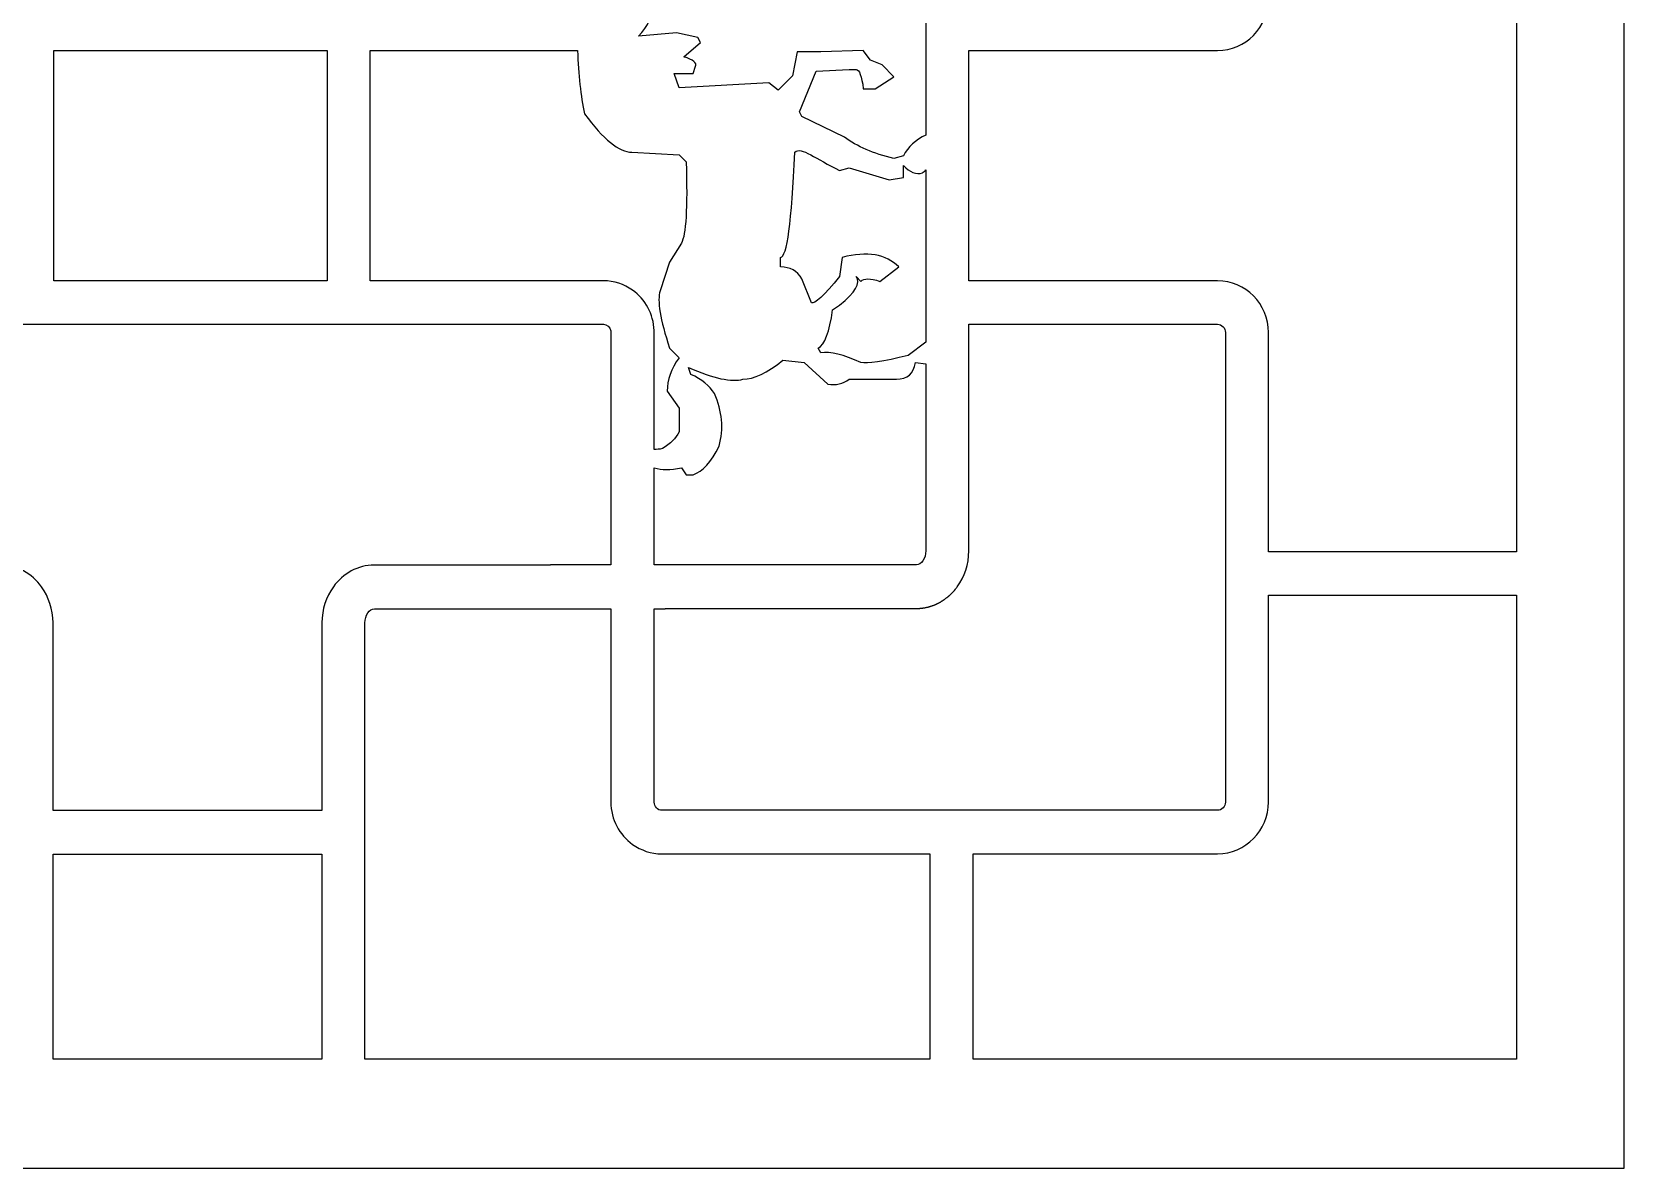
# Model space of a CAD drawing. Header units: centimetres. Extents: x -1.14 to 1.14, y -4.33 to 4.33.
# Drawn here: x -0.124 to 1.138, y -4.331 to -3.43 of the extents above; entities that cross this region are included whole.
import ezdxf

# ---------------------------------------------------------------- set-up
doc = ezdxf.new("R2010")
doc.units = ezdxf.units.CM
doc.header["$MEASUREMENT"] = 0
doc.layers.add('Layer 1', color=7, linetype='Continuous')

msp = doc.modelspace()

# ---------------------------------------------------------------- linework, layer by layer
at = {"layer": 'Layer 1', "color": 242}
for points, knots in [([(-1.13845, -4.33143), (-1.13845, -4.33143), (-1.13845, 4.33143), (-1.13845, 4.33143), (-1.13845, 4.33143), (-1.13845, 4.33143), (1.13846, 4.33143), (1.13846, 4.33143), (1.13846, 4.33143), (1.13846, 4.33143), (1.13846, -4.33143), (1.13846, -4.33143), (1.13846, -4.33143), (1.13846, -4.33143), (-1.13845, -4.33143), (-1.13845, -4.33143)], [0, 0, 0, 0, 0.2, 0.2, 0.2, 0.2, 0.4, 0.4, 0.4, 0.4, 0.6, 0.6, 0.6, 0.6, 1, 1, 1, 1]), ([(0.3569, -3.43378), (0.3569, -3.43378), (0.38709, -3.43121), (0.38709, -3.43121), (0.38709, -3.43121), (0.38709, -3.43121), (0.40392, -3.43505), (0.40392, -3.43505), (0.40392, -3.43505), (0.40392, -3.43505), (0.40588, -3.43882), (0.40588, -3.43882), (0.40588, -3.43882), (0.40588, -3.43882), (0.39279, -3.45027), (0.39279, -3.45027), (0.39279, -3.45027), (0.40019, -3.45268), (0.40331, -3.45516), (0.40215, -3.4577), (0.40215, -3.4577), (0.40215, -3.4577), (0.40013, -3.46351), (0.40013, -3.46351), (0.40013, -3.46351), (0.40013, -3.46351), (0.38526, -3.46351), (0.38526, -3.46351), (0.38526, -3.46351), (0.38526, -3.46351), (0.38905, -3.47478), (0.38905, -3.47478), (0.38905, -3.47478), (0.38905, -3.47478), (0.46022, -3.47094), (0.46022, -3.47094), (0.46022, -3.47094), (0.46022, -3.47094), (0.46757, -3.47676), (0.46757, -3.47676), (0.46757, -3.47676), (0.46757, -3.47676), (0.47889, -3.46531), (0.47889, -3.46531), (0.47889, -3.46531), (0.47889, -3.46531), (0.48262, -3.44643), (0.48262, -3.44643), (0.48262, -3.44643), (0.48262, -3.44643), (0.50147, -3.44643), (0.50147, -3.44643), (0.50147, -3.44643), (0.50147, -3.44643), (0.53513, -3.44529), (0.53513, -3.44529), (0.53513, -3.44529), (0.53513, -3.44529), (0.5407, -3.4529), (0.5407, -3.4529), (0.5407, -3.4529), (0.5407, -3.4529), (0.55006, -3.45655), (0.55006, -3.45655), (0.55006, -3.45655), (0.55006, -3.45655), (0.55936, -3.46614), (0.55936, -3.46614), (0.55936, -3.46614), (0.55936, -3.46614), (0.54449, -3.47561), (0.54449, -3.47561), (0.54449, -3.47561), (0.54449, -3.47561), (0.53513, -3.47561), (0.53513, -3.47561), (0.53513, -3.47561), (0.53384, -3.46546), (0.53195, -3.46039), (0.52944, -3.46039), (0.52944, -3.46039), (0.52944, -3.46039), (0.52387, -3.46039), (0.52387, -3.46039), (0.52387, -3.46039), (0.52387, -3.46039), (0.49768, -3.46153), (0.49768, -3.46153), (0.49768, -3.46153), (0.49768, -3.46153), (0.48458, -3.49377), (0.48458, -3.49377), (0.48458, -3.49377), (0.48458, -3.49377), (0.48642, -3.49761), (0.48642, -3.49761), (0.48642, -3.49761), (0.48642, -3.49761), (0.52007, -3.51386), (0.52007, -3.51386), (0.52007, -3.51386), (0.53011, -3.52134), (0.54321, -3.52704), (0.55936, -3.53087), (0.55936, -3.53087), (0.55936, -3.53087), (0.56689, -3.52889), (0.56689, -3.52889), (0.56689, -3.52889), (0.57058, -3.5216), (0.57646, -3.51608), (0.58464, -3.51231), (0.58464, -3.51231), (0.58464, -3.51231), (0.58464, -3.24866), (0.58464, -3.24866), (0.58464, -3.24866), (0.58464, -3.24248), (0.58128, -3.23742), (0.57717, -3.23742), (0.57717, -3.23742), (0.57717, -3.23742), (0.3693, -3.23742), (0.3693, -3.23742), (0.3693, -3.23742), (0.3693, -3.23742), (0.3693, -3.31746), (0.3693, -3.31746), (0.3693, -3.31746), (0.3693, -3.31746), (0.36927, -3.31746), (0.36927, -3.31746), (0.36927, -3.31746), (0.36927, -3.31746), (0.36927, -3.40417), (0.36927, -3.40417), (0.36927, -3.40417), (0.36927, -3.40465), (0.36926, -3.40513), (0.36924, -3.40561), (0.36924, -3.40561), (0.36924, -3.40561), (0.36927, -3.40573), (0.36927, -3.40573), (0.36927, -3.40573), (0.36886, -3.41671), (0.36419, -3.42663), (0.3569, -3.43378)], [0, 0, 0, 0, 0.0263158, 0.0263158, 0.0263158, 0.0263158, 0.0526316, 0.0526316, 0.0526316, 0.0526316, 0.0789474, 0.0789474, 0.0789474, 0.0789474, 0.1052632, 0.1052632, 0.1052632, 0.1052632, 0.1315789, 0.1315789, 0.1315789, 0.1315789, 0.1578947, 0.1578947, 0.1578947, 0.1578947, 0.1842105, 0.1842105, 0.1842105, 0.1842105, 0.2105263, 0.2105263, 0.2105263, 0.2105263, 0.2368421, 0.2368421, 0.2368421, 0.2368421, 0.2631579, 0.2631579, 0.2631579, 0.2631579, 0.2894737, 0.2894737, 0.2894737, 0.2894737, 0.3157895, 0.3157895, 0.3157895, 0.3157895, 0.3421053, 0.3421053, 0.3421053, 0.3421053, 0.3684211, 0.3684211, 0.3684211, 0.3684211, 0.3947368, 0.3947368, 0.3947368, 0.3947368, 0.4210526, 0.4210526, 0.4210526, 0.4210526, 0.4473684, 0.4473684, 0.4473684, 0.4473684, 0.4736842, 0.4736842, 0.4736842, 0.4736842, 0.5, 0.5, 0.5, 0.5, 0.5263158, 0.5263158, 0.5263158, 0.5263158, 0.5526316, 0.5526316, 0.5526316, 0.5526316, 0.5789474, 0.5789474, 0.5789474, 0.5789474, 0.6052632, 0.6052632, 0.6052632, 0.6052632, 0.6315789, 0.6315789, 0.6315789, 0.6315789, 0.6578947, 0.6578947, 0.6578947, 0.6578947, 0.6842105, 0.6842105, 0.6842105, 0.6842105, 0.7105263, 0.7105263, 0.7105263, 0.7105263, 0.7368421, 0.7368421, 0.7368421, 0.7368421, 0.7631579, 0.7631579, 0.7631579, 0.7631579, 0.7894737, 0.7894737, 0.7894737, 0.7894737, 0.8157895, 0.8157895, 0.8157895, 0.8157895, 0.8421053, 0.8421053, 0.8421053, 0.8421053, 0.8684211, 0.8684211, 0.8684211, 0.8684211, 0.8947368, 0.8947368, 0.8947368, 0.8947368, 0.9210526, 0.9210526, 0.9210526, 0.9210526, 0.9473684, 0.9473684, 0.9473684, 0.9473684, 1, 1, 1, 1]), ([(1.05308, -3.23649), (1.05308, -3.23649), (0.85635, -3.23649), (0.85635, -3.23649), (0.85635, -3.23649), (0.85635, -3.23649), (0.85635, -3.40417), (0.85635, -3.40417), (0.85635, -3.40417), (0.85635, -3.42679), (0.83822, -3.4453), (0.81605, -3.4453), (0.81605, -3.4453), (0.81605, -3.4453), (0.61879, -3.4453), (0.61879, -3.4453), (0.61879, -3.4453), (0.61879, -3.4453), (0.61879, -3.6278), (0.61879, -3.6278), (0.61879, -3.6278), (0.61879, -3.6278), (0.81605, -3.6278), (0.81605, -3.6278), (0.81605, -3.6278), (0.83822, -3.6278), (0.85635, -3.6463), (0.85635, -3.66892), (0.85635, -3.66892), (0.85635, -3.66892), (0.85635, -3.84264), (0.85635, -3.84264), (0.85635, -3.84264), (0.85635, -3.84264), (1.05308, -3.84264), (1.05308, -3.84264), (1.05308, -3.84264), (1.05308, -3.84264), (1.05308, -3.23649), (1.05308, -3.23649)], [0, 0, 0, 0, 0.0909091, 0.0909091, 0.0909091, 0.0909091, 0.1818182, 0.1818182, 0.1818182, 0.1818182, 0.2727273, 0.2727273, 0.2727273, 0.2727273, 0.3636364, 0.3636364, 0.3636364, 0.3636364, 0.4545455, 0.4545455, 0.4545455, 0.4545455, 0.5454545, 0.5454545, 0.5454545, 0.5454545, 0.6363636, 0.6363636, 0.6363636, 0.6363636, 0.7272727, 0.7272727, 0.7272727, 0.7272727, 0.8181818, 0.8181818, 0.8181818, 0.8181818, 1, 1, 1, 1]), ([(-0.10689, -3.4453), (-0.10689, -3.4453), (-0.10689, -3.6278), (-0.10689, -3.6278), (-0.10689, -3.6278), (-0.10689, -3.6278), (0.10995, -3.6278), (0.10995, -3.6278), (0.10995, -3.6278), (0.10995, -3.6278), (0.10995, -3.4453), (0.10995, -3.4453), (0.10995, -3.4453), (0.10995, -3.4453), (-0.10689, -3.4453), (-0.10689, -3.4453)], [0, 0, 0, 0, 0.2, 0.2, 0.2, 0.2, 0.4, 0.4, 0.4, 0.4, 0.6, 0.6, 0.6, 0.6, 1, 1, 1, 1]), ([(0.3693, -3.7615), (0.37136, -3.76165), (0.37352, -3.76143), (0.37577, -3.76086), (0.37577, -3.76086), (0.38214, -3.75708), (0.38654, -3.75269), (0.38905, -3.74761), (0.38905, -3.74761), (0.38905, -3.74761), (0.38905, -3.72874), (0.38905, -3.72874), (0.38905, -3.72874), (0.38905, -3.72874), (0.37957, -3.71531), (0.37957, -3.71531), (0.37957, -3.71531), (0.37957, -3.70652), (0.38269, -3.69768), (0.38905, -3.68883), (0.38905, -3.68883), (0.38905, -3.68883), (0.38153, -3.68121), (0.38153, -3.68121), (0.38153, -3.68121), (0.374, -3.6585), (0.37149, -3.64341), (0.374, -3.63592), (0.374, -3.63592), (0.374, -3.63592), (0.38153, -3.61308), (0.38153, -3.61308), (0.38153, -3.61308), (0.38153, -3.61308), (0.39083, -3.59805), (0.39083, -3.59805), (0.39083, -3.59805), (0.39456, -3.59161), (0.39578, -3.57014), (0.39462, -3.5335), (0.39462, -3.5335), (0.39462, -3.5335), (0.38905, -3.52787), (0.38905, -3.52787), (0.38905, -3.52787), (0.38905, -3.52787), (0.35154, -3.52589), (0.35154, -3.52589), (0.35154, -3.52589), (0.3415, -3.52589), (0.32902, -3.5158), (0.31409, -3.49557), (0.31409, -3.49557), (0.31102, -3.4813), (0.30915, -3.46457), (0.30855, -3.4453), (0.30855, -3.4453), (0.30855, -3.4453), (0.14411, -3.4453), (0.14411, -3.4453), (0.14411, -3.4453), (0.14411, -3.4453), (0.14411, -3.6278), (0.14411, -3.6278), (0.14411, -3.6278), (0.14411, -3.6278), (0.32897, -3.6278), (0.32897, -3.6278), (0.32897, -3.6278), (0.33756, -3.6278), (0.34554, -3.63058), (0.3521, -3.6353), (0.3521, -3.6353), (0.3521, -3.6353), (0.35212, -3.63529), (0.35212, -3.63529), (0.35212, -3.63529), (0.3621, -3.64247), (0.36878, -3.65414), (0.36927, -3.66736), (0.36927, -3.66736), (0.36927, -3.66736), (0.36924, -3.66749), (0.36924, -3.66749), (0.36924, -3.66749), (0.36926, -3.66796), (0.36927, -3.66844), (0.36927, -3.66892), (0.36927, -3.66892), (0.36927, -3.66892), (0.36927, -3.75564), (0.36927, -3.75564), (0.36927, -3.75564), (0.36927, -3.75564), (0.3693, -3.75564), (0.3693, -3.75564), (0.3693, -3.75564), (0.3693, -3.75564), (0.3693, -3.7615), (0.3693, -3.7615)], [0, 0, 0, 0, 0.0384615, 0.0384615, 0.0384615, 0.0384615, 0.0769231, 0.0769231, 0.0769231, 0.0769231, 0.1153846, 0.1153846, 0.1153846, 0.1153846, 0.1538462, 0.1538462, 0.1538462, 0.1538462, 0.1923077, 0.1923077, 0.1923077, 0.1923077, 0.2307692, 0.2307692, 0.2307692, 0.2307692, 0.2692308, 0.2692308, 0.2692308, 0.2692308, 0.3076923, 0.3076923, 0.3076923, 0.3076923, 0.3461538, 0.3461538, 0.3461538, 0.3461538, 0.3846154, 0.3846154, 0.3846154, 0.3846154, 0.4230769, 0.4230769, 0.4230769, 0.4230769, 0.4615385, 0.4615385, 0.4615385, 0.4615385, 0.5, 0.5, 0.5, 0.5, 0.5384615, 0.5384615, 0.5384615, 0.5384615, 0.5769231, 0.5769231, 0.5769231, 0.5769231, 0.6153846, 0.6153846, 0.6153846, 0.6153846, 0.6538462, 0.6538462, 0.6538462, 0.6538462, 0.6923077, 0.6923077, 0.6923077, 0.6923077, 0.7307692, 0.7307692, 0.7307692, 0.7307692, 0.7692308, 0.7692308, 0.7692308, 0.7692308, 0.8076923, 0.8076923, 0.8076923, 0.8076923, 0.8461538, 0.8461538, 0.8461538, 0.8461538, 0.8846154, 0.8846154, 0.8846154, 0.8846154, 0.9230769, 0.9230769, 0.9230769, 0.9230769, 1, 1, 1, 1]), ([(0.58464, -3.53985), (0.58391, -3.54096), (0.58301, -3.54173), (0.58194, -3.54214), (0.58194, -3.54214), (0.5771, -3.54399), (0.57191, -3.54158), (0.56689, -3.53651), (0.56689, -3.53651), (0.56689, -3.53651), (0.56689, -3.54591), (0.56689, -3.54591), (0.56689, -3.54591), (0.56689, -3.54591), (0.55575, -3.54789), (0.55575, -3.54789), (0.55575, -3.54789), (0.55575, -3.54789), (0.52387, -3.5383), (0.52387, -3.5383), (0.52387, -3.5383), (0.52387, -3.5383), (0.51634, -3.54028), (0.51634, -3.54028), (0.51634, -3.54028), (0.49755, -3.53149), (0.48574, -3.52094), (0.48085, -3.52589), (0.48085, -3.52589), (0.47834, -3.58146), (0.47454, -3.60925), (0.46953, -3.60925), (0.46953, -3.60925), (0.46953, -3.60925), (0.46953, -3.61686), (0.46953, -3.61686), (0.46953, -3.61686), (0.47705, -3.61686), (0.48268, -3.62001), (0.48642, -3.62633), (0.48642, -3.62633), (0.48642, -3.62633), (0.49394, -3.64532), (0.49394, -3.64532), (0.49394, -3.64532), (0.49645, -3.64656), (0.50392, -3.63963), (0.51634, -3.62447), (0.51634, -3.62447), (0.51634, -3.62447), (0.5183, -3.60925), (0.5183, -3.60925), (0.5183, -3.60925), (0.53825, -3.60417), (0.55318, -3.60671), (0.56316, -3.61686), (0.56316, -3.61686), (0.56316, -3.61686), (0.54823, -3.62831), (0.54823, -3.62831), (0.54823, -3.62831), (0.5407, -3.62577), (0.53568, -3.62577), (0.53317, -3.62831), (0.53317, -3.62831), (0.53317, -3.62831), (0.52944, -3.62447), (0.52944, -3.62447), (0.52944, -3.62447), (0.53323, -3.62954), (0.52889, -3.63715), (0.51634, -3.64718), (0.51634, -3.64718), (0.51634, -3.64718), (0.51077, -3.65095), (0.51077, -3.65095), (0.51077, -3.65095), (0.50826, -3.66859), (0.50447, -3.67868), (0.49945, -3.68121), (0.49945, -3.68121), (0.49945, -3.68121), (0.50147, -3.68505), (0.50147, -3.68505), (0.50147, -3.68505), (0.50888, -3.68381), (0.51946, -3.68635), (0.53317, -3.69266), (0.53317, -3.69266), (0.53819, -3.6939), (0.55067, -3.69198), (0.57068, -3.68703), (0.57068, -3.68703), (0.57068, -3.68703), (0.58464, -3.67652), (0.58464, -3.67652), (0.58464, -3.67652), (0.58464, -3.67652), (0.58464, -3.53985), (0.58464, -3.53985)], [0, 0, 0, 0, 0.0384615, 0.0384615, 0.0384615, 0.0384615, 0.0769231, 0.0769231, 0.0769231, 0.0769231, 0.1153846, 0.1153846, 0.1153846, 0.1153846, 0.1538462, 0.1538462, 0.1538462, 0.1538462, 0.1923077, 0.1923077, 0.1923077, 0.1923077, 0.2307692, 0.2307692, 0.2307692, 0.2307692, 0.2692308, 0.2692308, 0.2692308, 0.2692308, 0.3076923, 0.3076923, 0.3076923, 0.3076923, 0.3461538, 0.3461538, 0.3461538, 0.3461538, 0.3846154, 0.3846154, 0.3846154, 0.3846154, 0.4230769, 0.4230769, 0.4230769, 0.4230769, 0.4615385, 0.4615385, 0.4615385, 0.4615385, 0.5, 0.5, 0.5, 0.5, 0.5384615, 0.5384615, 0.5384615, 0.5384615, 0.5769231, 0.5769231, 0.5769231, 0.5769231, 0.6153846, 0.6153846, 0.6153846, 0.6153846, 0.6538462, 0.6538462, 0.6538462, 0.6538462, 0.6923077, 0.6923077, 0.6923077, 0.6923077, 0.7307692, 0.7307692, 0.7307692, 0.7307692, 0.7692308, 0.7692308, 0.7692308, 0.7692308, 0.8076923, 0.8076923, 0.8076923, 0.8076923, 0.8461538, 0.8461538, 0.8461538, 0.8461538, 0.8846154, 0.8846154, 0.8846154, 0.8846154, 0.9230769, 0.9230769, 0.9230769, 0.9230769, 1, 1, 1, 1]), ([(0.10577, -4.04797), (0.10577, -4.04797), (0.10577, -3.89912), (0.10577, -3.89912), (0.10577, -3.89912), (0.10577, -3.88832), (0.10923, -3.87836), (0.11497, -3.8705), (0.11497, -3.8705), (0.11497, -3.8705), (0.11492, -3.87044), (0.11492, -3.87044), (0.11492, -3.87044), (0.12257, -3.85996), (0.1343, -3.85321), (0.14739, -3.85321), (0.14739, -3.85321), (0.14739, -3.85321), (0.28705, -3.85321), (0.28705, -3.85321), (0.28705, -3.85321), (0.28705, -3.85321), (0.28705, -3.85312), (0.28705, -3.85312), (0.28705, -3.85312), (0.28705, -3.85312), (0.33494, -3.85312), (0.33494, -3.85312), (0.33494, -3.85312), (0.33494, -3.85312), (0.33494, -3.66892), (0.33494, -3.66892), (0.33494, -3.66892), (0.33494, -3.66844), (0.33495, -3.66796), (0.33496, -3.66748), (0.33496, -3.66748), (0.33435, -3.66455), (0.33188, -3.66233), (0.32897, -3.66233), (0.32897, -3.66233), (0.32897, -3.66233), (-0.34152, -3.66233), (-0.34152, -3.66233), (-0.34152, -3.66233), (-0.3444, -3.66233), (-0.34683, -3.66448), (-0.34749, -3.66736), (-0.34749, -3.66736), (-0.34749, -3.66736), (-0.34749, -3.66736), (-0.34749, -3.66736), (-0.34749, -3.66736), (-0.34749, -3.66736), (-0.34749, -3.66736), (-0.34749, -3.66736), (-0.34749, -3.66736), (-0.34749, -3.66736), (-0.3475, -3.66741), (-0.3475, -3.66741), (-0.3475, -3.66741), (-0.3475, -3.66741), (-0.34751, -3.66743), (-0.34751, -3.66743), (-0.34751, -3.66743), (-0.34751, -3.66743), (-0.34751, -3.66744), (-0.34751, -3.66744), (-0.34751, -3.66744), (-0.34751, -3.66744), (-0.34751, -3.66746), (-0.34751, -3.66746), (-0.34751, -3.66746), (-0.34751, -3.66746), (-0.34754, -3.6676), (-0.34754, -3.6676), (-0.34754, -3.6676), (-0.34754, -3.6676), (-0.34754, -3.6676), (-0.34754, -3.6676), (-0.34754, -3.6676), (-0.34754, -3.6676), (-0.34757, -3.66774), (-0.34757, -3.66774), (-0.34757, -3.66774), (-0.34757, -3.66774), (-0.34757, -3.66776), (-0.34757, -3.66776), (-0.34757, -3.66776), (-0.34757, -3.66776), (-0.34757, -3.66777), (-0.34757, -3.66777), (-0.34757, -3.66777), (-0.34757, -3.66777), (-0.3476, -3.66791), (-0.3476, -3.66791), (-0.3476, -3.66791), (-0.3476, -3.66791), (-0.3476, -3.66792), (-0.3476, -3.66792), (-0.3476, -3.66792), (-0.3476, -3.66792), (-0.3476, -3.66794), (-0.3476, -3.66794), (-0.3476, -3.66794), (-0.3476, -3.66794), (-0.3476, -3.66796), (-0.3476, -3.66796), (-0.3476, -3.66796), (-0.34764, -3.66822), (-0.34766, -3.66848), (-0.34767, -3.66875), (-0.34767, -3.66875), (-0.34767, -3.66875), (-0.34767, -3.66875), (-0.34767, -3.66875), (-0.34767, -3.66875), (-0.34767, -3.66875), (-0.34767, -3.66892), (-0.34767, -3.66892), (-0.34767, -3.66892), (-0.34767, -3.66892), (-0.34767, -3.77206), (-0.34767, -3.77206), (-0.34767, -3.77206), (-0.34767, -3.77206), (-0.34746, -3.77206), (-0.34746, -3.77206), (-0.34746, -3.77206), (-0.34746, -3.77206), (-0.34746, -3.85312), (-0.34746, -3.85312), (-0.34746, -3.85312), (-0.34746, -3.85312), (-0.28867, -3.85312), (-0.28867, -3.85312), (-0.28867, -3.85312), (-0.28867, -3.85312), (-0.28867, -3.85321), (-0.28867, -3.85321), (-0.28867, -3.85321), (-0.28867, -3.85321), (-0.14901, -3.85321), (-0.14901, -3.85321), (-0.14901, -3.85321), (-0.13592, -3.85321), (-0.12419, -3.85996), (-0.11655, -3.87044), (-0.11655, -3.87044), (-0.11655, -3.87044), (-0.1166, -3.8705), (-0.1166, -3.8705), (-0.1166, -3.8705), (-0.11085, -3.87836), (-0.1074, -3.88832), (-0.1074, -3.89912), (-0.1074, -3.89912), (-0.1074, -3.89912), (-0.1074, -4.04797), (-0.1074, -4.04797), (-0.1074, -4.04797), (-0.1074, -4.04797), (0.10577, -4.04797), (0.10577, -4.04797)], [0, 0, 0, 0, 0.0238095, 0.0238095, 0.0238095, 0.0238095, 0.047619, 0.047619, 0.047619, 0.047619, 0.0714286, 0.0714286, 0.0714286, 0.0714286, 0.0952381, 0.0952381, 0.0952381, 0.0952381, 0.1190476, 0.1190476, 0.1190476, 0.1190476, 0.1428571, 0.1428571, 0.1428571, 0.1428571, 0.1666667, 0.1666667, 0.1666667, 0.1666667, 0.1904762, 0.1904762, 0.1904762, 0.1904762, 0.2142857, 0.2142857, 0.2142857, 0.2142857, 0.2380952, 0.2380952, 0.2380952, 0.2380952, 0.2619048, 0.2619048, 0.2619048, 0.2619048, 0.2857143, 0.2857143, 0.2857143, 0.2857143, 0.3095238, 0.3095238, 0.3095238, 0.3095238, 0.3333333, 0.3333333, 0.3333333, 0.3333333, 0.3571429, 0.3571429, 0.3571429, 0.3571429, 0.3809524, 0.3809524, 0.3809524, 0.3809524, 0.4047619, 0.4047619, 0.4047619, 0.4047619, 0.4285714, 0.4285714, 0.4285714, 0.4285714, 0.452381, 0.452381, 0.452381, 0.452381, 0.4761905, 0.4761905, 0.4761905, 0.4761905, 0.5, 0.5, 0.5, 0.5, 0.5238095, 0.5238095, 0.5238095, 0.5238095, 0.547619, 0.547619, 0.547619, 0.547619, 0.5714286, 0.5714286, 0.5714286, 0.5714286, 0.5952381, 0.5952381, 0.5952381, 0.5952381, 0.6190476, 0.6190476, 0.6190476, 0.6190476, 0.6428571, 0.6428571, 0.6428571, 0.6428571, 0.6666667, 0.6666667, 0.6666667, 0.6666667, 0.6904762, 0.6904762, 0.6904762, 0.6904762, 0.7142857, 0.7142857, 0.7142857, 0.7142857, 0.7380952, 0.7380952, 0.7380952, 0.7380952, 0.7619048, 0.7619048, 0.7619048, 0.7619048, 0.7857143, 0.7857143, 0.7857143, 0.7857143, 0.8095238, 0.8095238, 0.8095238, 0.8095238, 0.8333333, 0.8333333, 0.8333333, 0.8333333, 0.8571429, 0.8571429, 0.8571429, 0.8571429, 0.8809524, 0.8809524, 0.8809524, 0.8809524, 0.9047619, 0.9047619, 0.9047619, 0.9047619, 0.9285714, 0.9285714, 0.9285714, 0.9285714, 0.952381, 0.952381, 0.952381, 0.952381, 1, 1, 1, 1]), ([(0.3693, -3.88789), (0.3693, -3.88789), (0.3693, -4.04112), (0.3693, -4.04112), (0.3693, -4.04112), (0.3693, -4.04474), (0.37206, -4.04771), (0.37544, -4.04771), (0.37544, -4.04771), (0.37544, -4.04771), (0.81605, -4.04771), (0.81605, -4.04771), (0.81605, -4.04771), (0.81943, -4.04771), (0.8222, -4.04474), (0.8222, -4.04112), (0.8222, -4.04112), (0.8222, -4.04112), (0.8222, -3.66892), (0.8222, -3.66892), (0.8222, -3.66892), (0.8222, -3.6653), (0.81943, -3.66233), (0.81605, -3.66233), (0.81605, -3.66233), (0.81605, -3.66233), (0.61879, -3.66233), (0.61879, -3.66233), (0.61879, -3.66233), (0.61879, -3.66233), (0.61879, -3.84188), (0.61879, -3.84188), (0.61879, -3.84188), (0.61879, -3.85266), (0.61536, -3.86259), (0.60964, -3.87043), (0.60964, -3.87043), (0.60964, -3.87043), (0.60964, -3.87044), (0.60964, -3.87044), (0.60964, -3.87044), (0.60964, -3.87044), (0.60954, -3.87056), (0.60954, -3.87056), (0.60954, -3.87056), (0.60935, -3.87083), (0.60915, -3.87109), (0.60895, -3.87135), (0.60895, -3.87135), (0.60895, -3.87135), (0.60887, -3.87145), (0.60887, -3.87145), (0.60887, -3.87145), (0.60864, -3.87175), (0.6084, -3.87205), (0.60816, -3.87235), (0.60816, -3.87235), (0.60816, -3.87235), (0.60816, -3.87236), (0.60816, -3.87236), (0.60816, -3.87236), (0.60714, -3.87361), (0.60606, -3.87479), (0.60492, -3.87591), (0.60492, -3.87591), (0.60492, -3.87591), (0.60492, -3.87592), (0.60492, -3.87592), (0.60492, -3.87592), (0.60466, -3.87618), (0.6044, -3.87642), (0.60414, -3.87667), (0.60414, -3.87667), (0.60414, -3.87667), (0.60391, -3.87688), (0.60391, -3.87688), (0.60391, -3.87688), (0.60373, -3.87706), (0.60354, -3.87723), (0.60335, -3.8774), (0.60335, -3.8774), (0.60335, -3.8774), (0.60304, -3.87767), (0.60304, -3.87767), (0.60304, -3.87767), (0.60289, -3.8778), (0.60274, -3.87793), (0.60259, -3.87806), (0.60259, -3.87806), (0.60246, -3.87817), (0.60233, -3.87828), (0.6022, -3.87838), (0.6022, -3.87838), (0.60209, -3.87848), (0.60198, -3.87857), (0.60187, -3.87866), (0.60187, -3.87866), (0.60169, -3.8788), (0.60152, -3.87895), (0.60134, -3.87909), (0.60134, -3.87909), (0.60123, -3.87917), (0.60112, -3.87926), (0.60101, -3.87934), (0.60101, -3.87934), (0.60101, -3.87934), (0.60069, -3.87959), (0.60069, -3.87959), (0.60069, -3.87959), (0.6005, -3.87973), (0.6003, -3.87988), (0.60011, -3.88002), (0.60011, -3.88002), (0.60011, -3.88002), (0.59979, -3.88025), (0.59979, -3.88025), (0.59979, -3.88025), (0.59979, -3.88025), (0.59947, -3.88048), (0.59947, -3.88048), (0.59947, -3.88048), (0.59928, -3.88061), (0.59909, -3.88074), (0.5989, -3.88087), (0.5989, -3.88087), (0.59878, -3.88095), (0.59866, -3.88103), (0.59855, -3.88111), (0.59855, -3.88111), (0.59835, -3.88124), (0.59816, -3.88136), (0.59797, -3.88149), (0.59797, -3.88149), (0.59797, -3.88149), (0.59766, -3.88168), (0.59766, -3.88168), (0.59766, -3.88168), (0.59751, -3.88178), (0.59735, -3.88187), (0.59719, -3.88197), (0.59719, -3.88197), (0.59705, -3.88206), (0.5969, -3.88215), (0.59675, -3.88223), (0.59675, -3.88223), (0.59658, -3.88234), (0.59641, -3.88244), (0.59623, -3.88254), (0.59623, -3.88254), (0.59623, -3.88254), (0.596, -3.88267), (0.596, -3.88267), (0.596, -3.88267), (0.59576, -3.8828), (0.59553, -3.88293), (0.59529, -3.88306), (0.59529, -3.88306), (0.59529, -3.88306), (0.59504, -3.88319), (0.59504, -3.88319), (0.59504, -3.88319), (0.59482, -3.88331), (0.59459, -3.88343), (0.59436, -3.88354), (0.59436, -3.88354), (0.59426, -3.88359), (0.59416, -3.88364), (0.59405, -3.88369), (0.59405, -3.88369), (0.59388, -3.88378), (0.59372, -3.88386), (0.59355, -3.88394), (0.59355, -3.88394), (0.59341, -3.88401), (0.59327, -3.88407), (0.59313, -3.88413), (0.59313, -3.88413), (0.59294, -3.88422), (0.59275, -3.88431), (0.59256, -3.88439), (0.59256, -3.88439), (0.59256, -3.88439), (0.59232, -3.8845), (0.59232, -3.8845), (0.59232, -3.8845), (0.59207, -3.8846), (0.59183, -3.88471), (0.59158, -3.88481), (0.59158, -3.88481), (0.59158, -3.88481), (0.59133, -3.88491), (0.59133, -3.88491), (0.59133, -3.88491), (0.59107, -3.88501), (0.59082, -3.88511), (0.59056, -3.88521), (0.59056, -3.88521), (0.59056, -3.88521), (0.59035, -3.88529), (0.59035, -3.88529), (0.59035, -3.88529), (0.59012, -3.88537), (0.5899, -3.88545), (0.58967, -3.88553), (0.58967, -3.88553), (0.58967, -3.88553), (0.58936, -3.88564), (0.58936, -3.88564), (0.58936, -3.88564), (0.58912, -3.88572), (0.58889, -3.8858), (0.58865, -3.88587), (0.58865, -3.88587), (0.58865, -3.88587), (0.58847, -3.88593), (0.58847, -3.88593), (0.58847, -3.88593), (0.5882, -3.88601), (0.58792, -3.8861), (0.58765, -3.88617), (0.58765, -3.88617), (0.58765, -3.88617), (0.58744, -3.88623), (0.58744, -3.88623), (0.58744, -3.88623), (0.58716, -3.88631), (0.58688, -3.88639), (0.58659, -3.88646), (0.58659, -3.88646), (0.58659, -3.88646), (0.58643, -3.8865), (0.58643, -3.8865), (0.58643, -3.8865), (0.58617, -3.88657), (0.5859, -3.88664), (0.58563, -3.8867), (0.58563, -3.8867), (0.58563, -3.8867), (0.58543, -3.88674), (0.58543, -3.88674), (0.58543, -3.88674), (0.58517, -3.8868), (0.5849, -3.88686), (0.58464, -3.88691), (0.58464, -3.88691), (0.58464, -3.88691), (0.58445, -3.88695), (0.58445, -3.88695), (0.58445, -3.88695), (0.58417, -3.887), (0.58388, -3.88706), (0.58359, -3.88711), (0.58359, -3.88711), (0.58359, -3.88711), (0.5834, -3.88714), (0.5834, -3.88714), (0.5834, -3.88714), (0.5831, -3.88719), (0.5828, -3.88723), (0.5825, -3.88728), (0.5825, -3.88728), (0.5825, -3.88728), (0.58238, -3.88729), (0.58238, -3.88729), (0.58238, -3.88729), (0.58206, -3.88734), (0.58175, -3.88738), (0.58143, -3.88741), (0.58143, -3.88741), (0.58143, -3.88741), (0.58142, -3.88742), (0.58142, -3.88742), (0.58142, -3.88742), (0.58142, -3.88742), (0.58141, -3.88742), (0.58141, -3.88742), (0.58141, -3.88742), (0.58141, -3.88742), (0.58138, -3.88742), (0.58138, -3.88742), (0.58138, -3.88742), (0.58108, -3.88745), (0.58078, -3.88748), (0.58047, -3.88751), (0.58047, -3.88751), (0.58047, -3.88751), (0.5803, -3.88753), (0.5803, -3.88753), (0.5803, -3.88753), (0.58, -3.88755), (0.5797, -3.88757), (0.5794, -3.88759), (0.5794, -3.88759), (0.5794, -3.88759), (0.57921, -3.8876), (0.57921, -3.8876), (0.57921, -3.8876), (0.5789, -3.88762), (0.5786, -3.88763), (0.57829, -3.88764), (0.57829, -3.88764), (0.57829, -3.88764), (0.57815, -3.88764), (0.57815, -3.88764), (0.57815, -3.88764), (0.57782, -3.88765), (0.5775, -3.88766), (0.57717, -3.88766), (0.57717, -3.88766), (0.57717, -3.88766), (0.37803, -3.88766), (0.37803, -3.88766), (0.37803, -3.88766), (0.37803, -3.88766), (0.37803, -3.88789), (0.37803, -3.88789), (0.37803, -3.88789), (0.37803, -3.88789), (0.3693, -3.88789), (0.3693, -3.88789)], [0, 0, 0, 0, 0.0123457, 0.0123457, 0.0123457, 0.0123457, 0.0246914, 0.0246914, 0.0246914, 0.0246914, 0.037037, 0.037037, 0.037037, 0.037037, 0.0493827, 0.0493827, 0.0493827, 0.0493827, 0.0617284, 0.0617284, 0.0617284, 0.0617284, 0.0740741, 0.0740741, 0.0740741, 0.0740741, 0.0864198, 0.0864198, 0.0864198, 0.0864198, 0.0987654, 0.0987654, 0.0987654, 0.0987654, 0.1111111, 0.1111111, 0.1111111, 0.1111111, 0.1234568, 0.1234568, 0.1234568, 0.1234568, 0.1358025, 0.1358025, 0.1358025, 0.1358025, 0.1481481, 0.1481481, 0.1481481, 0.1481481, 0.1604938, 0.1604938, 0.1604938, 0.1604938, 0.1728395, 0.1728395, 0.1728395, 0.1728395, 0.1851852, 0.1851852, 0.1851852, 0.1851852, 0.1975309, 0.1975309, 0.1975309, 0.1975309, 0.2098765, 0.2098765, 0.2098765, 0.2098765, 0.2222222, 0.2222222, 0.2222222, 0.2222222, 0.2345679, 0.2345679, 0.2345679, 0.2345679, 0.2469136, 0.2469136, 0.2469136, 0.2469136, 0.2592593, 0.2592593, 0.2592593, 0.2592593, 0.2716049, 0.2716049, 0.2716049, 0.2716049, 0.2839506, 0.2839506, 0.2839506, 0.2839506, 0.2962963, 0.2962963, 0.2962963, 0.2962963, 0.308642, 0.308642, 0.308642, 0.308642, 0.3209877, 0.3209877, 0.3209877, 0.3209877, 0.3333333, 0.3333333, 0.3333333, 0.3333333, 0.345679, 0.345679, 0.345679, 0.345679, 0.3580247, 0.3580247, 0.3580247, 0.3580247, 0.3703704, 0.3703704, 0.3703704, 0.3703704, 0.382716, 0.382716, 0.382716, 0.382716, 0.3950617, 0.3950617, 0.3950617, 0.3950617, 0.4074074, 0.4074074, 0.4074074, 0.4074074, 0.4197531, 0.4197531, 0.4197531, 0.4197531, 0.4320988, 0.4320988, 0.4320988, 0.4320988, 0.4444444, 0.4444444, 0.4444444, 0.4444444, 0.4567901, 0.4567901, 0.4567901, 0.4567901, 0.4691358, 0.4691358, 0.4691358, 0.4691358, 0.4814815, 0.4814815, 0.4814815, 0.4814815, 0.4938272, 0.4938272, 0.4938272, 0.4938272, 0.5061728, 0.5061728, 0.5061728, 0.5061728, 0.5185185, 0.5185185, 0.5185185, 0.5185185, 0.5308642, 0.5308642, 0.5308642, 0.5308642, 0.5432099, 0.5432099, 0.5432099, 0.5432099, 0.5555556, 0.5555556, 0.5555556, 0.5555556, 0.5679012, 0.5679012, 0.5679012, 0.5679012, 0.5802469, 0.5802469, 0.5802469, 0.5802469, 0.5925926, 0.5925926, 0.5925926, 0.5925926, 0.6049383, 0.6049383, 0.6049383, 0.6049383, 0.617284, 0.617284, 0.617284, 0.617284, 0.6296296, 0.6296296, 0.6296296, 0.6296296, 0.6419753, 0.6419753, 0.6419753, 0.6419753, 0.654321, 0.654321, 0.654321, 0.654321, 0.6666667, 0.6666667, 0.6666667, 0.6666667, 0.6790123, 0.6790123, 0.6790123, 0.6790123, 0.691358, 0.691358, 0.691358, 0.691358, 0.7037037, 0.7037037, 0.7037037, 0.7037037, 0.7160494, 0.7160494, 0.7160494, 0.7160494, 0.7283951, 0.7283951, 0.7283951, 0.7283951, 0.7407407, 0.7407407, 0.7407407, 0.7407407, 0.7530864, 0.7530864, 0.7530864, 0.7530864, 0.7654321, 0.7654321, 0.7654321, 0.7654321, 0.7777778, 0.7777778, 0.7777778, 0.7777778, 0.7901235, 0.7901235, 0.7901235, 0.7901235, 0.8024691, 0.8024691, 0.8024691, 0.8024691, 0.8148148, 0.8148148, 0.8148148, 0.8148148, 0.8271605, 0.8271605, 0.8271605, 0.8271605, 0.8395062, 0.8395062, 0.8395062, 0.8395062, 0.8518519, 0.8518519, 0.8518519, 0.8518519, 0.8641975, 0.8641975, 0.8641975, 0.8641975, 0.8765432, 0.8765432, 0.8765432, 0.8765432, 0.8888889, 0.8888889, 0.8888889, 0.8888889, 0.9012346, 0.9012346, 0.9012346, 0.9012346, 0.9135802, 0.9135802, 0.9135802, 0.9135802, 0.9259259, 0.9259259, 0.9259259, 0.9259259, 0.9382716, 0.9382716, 0.9382716, 0.9382716, 0.9506173, 0.9506173, 0.9506173, 0.9506173, 0.962963, 0.962963, 0.962963, 0.962963, 0.9753086, 0.9753086, 0.9753086, 0.9753086, 1, 1, 1, 1]), ([(0.58464, -3.6938), (0.58464, -3.6938), (0.57638, -3.69266), (0.57638, -3.69266), (0.57638, -3.69266), (0.57509, -3.70151), (0.57007, -3.70591), (0.56132, -3.70591), (0.56132, -3.70591), (0.56132, -3.70591), (0.52387, -3.70591), (0.52387, -3.70591), (0.52387, -3.70591), (0.51885, -3.70962), (0.51322, -3.71092), (0.50704, -3.70968), (0.50704, -3.70968), (0.50704, -3.70968), (0.48819, -3.69266), (0.48819, -3.69266), (0.48819, -3.69266), (0.48819, -3.69266), (0.47136, -3.69087), (0.47136, -3.69087), (0.47136, -3.69087), (0.45888, -3.70089), (0.44835, -3.70591), (0.4396, -3.70591), (0.4396, -3.70591), (0.43085, -3.70844), (0.41647, -3.70529), (0.3964, -3.6965), (0.3964, -3.6965), (0.3964, -3.6965), (0.39835, -3.70207), (0.39835, -3.70207), (0.39835, -3.70207), (0.40711, -3.70597), (0.41329, -3.71104), (0.41702, -3.71729), (0.41702, -3.71729), (0.42332, -3.73122), (0.42461, -3.74514), (0.42075, -3.759), (0.42075, -3.759), (0.41457, -3.77156), (0.40766, -3.77911), (0.40013, -3.78165), (0.40013, -3.78165), (0.40013, -3.78165), (0.39462, -3.78165), (0.39462, -3.78165), (0.39462, -3.78165), (0.39462, -3.78165), (0.39083, -3.77608), (0.39083, -3.77608), (0.39083, -3.77608), (0.3823, -3.77801), (0.37512, -3.77801), (0.3693, -3.7761), (0.3693, -3.7761), (0.3693, -3.7761), (0.3693, -3.85312), (0.3693, -3.85312), (0.3693, -3.85312), (0.3693, -3.85312), (0.57717, -3.85312), (0.57717, -3.85312), (0.57717, -3.85312), (0.58128, -3.85312), (0.58464, -3.84806), (0.58464, -3.84188), (0.58464, -3.84188), (0.58464, -3.84188), (0.58464, -3.6938), (0.58464, -3.6938)], [0, 0, 0, 0, 0.05, 0.05, 0.05, 0.05, 0.1, 0.1, 0.1, 0.1, 0.15, 0.15, 0.15, 0.15, 0.2, 0.2, 0.2, 0.2, 0.25, 0.25, 0.25, 0.25, 0.3, 0.3, 0.3, 0.3, 0.35, 0.35, 0.35, 0.35, 0.4, 0.4, 0.4, 0.4, 0.45, 0.45, 0.45, 0.45, 0.5, 0.5, 0.5, 0.5, 0.55, 0.55, 0.55, 0.55, 0.6, 0.6, 0.6, 0.6, 0.65, 0.65, 0.65, 0.65, 0.7, 0.7, 0.7, 0.7, 0.75, 0.75, 0.75, 0.75, 0.8, 0.8, 0.8, 0.8, 0.85, 0.85, 0.85, 0.85, 0.9, 0.9, 0.9, 0.9, 1, 1, 1, 1]), ([(0.58797, -4.24508), (0.58797, -4.24508), (0.58797, -4.08224), (0.58797, -4.08224), (0.58797, -4.08224), (0.58797, -4.08224), (0.37544, -4.08224), (0.37544, -4.08224), (0.37544, -4.08224), (0.36681, -4.08224), (0.35879, -4.07944), (0.35222, -4.07468), (0.35222, -4.07468), (0.35222, -4.07468), (0.35212, -4.07475), (0.35212, -4.07475), (0.35212, -4.07475), (0.34175, -4.06729), (0.33494, -4.05498), (0.33494, -4.04112), (0.33494, -4.04112), (0.33494, -4.04112), (0.33494, -3.88789), (0.33494, -3.88789), (0.33494, -3.88789), (0.33494, -3.88789), (0.14739, -3.88789), (0.14739, -3.88789), (0.14739, -3.88789), (0.14329, -3.88789), (0.13993, -3.89294), (0.13993, -3.89912), (0.13993, -3.89912), (0.13993, -3.89912), (0.13993, -4.24508), (0.13993, -4.24508), (0.13993, -4.24508), (0.13993, -4.24508), (0.58797, -4.24508), (0.58797, -4.24508)], [0, 0, 0, 0, 0.0909091, 0.0909091, 0.0909091, 0.0909091, 0.1818182, 0.1818182, 0.1818182, 0.1818182, 0.2727273, 0.2727273, 0.2727273, 0.2727273, 0.3636364, 0.3636364, 0.3636364, 0.3636364, 0.4545455, 0.4545455, 0.4545455, 0.4545455, 0.5454545, 0.5454545, 0.5454545, 0.5454545, 0.6363636, 0.6363636, 0.6363636, 0.6363636, 0.7272727, 0.7272727, 0.7272727, 0.7272727, 0.8181818, 0.8181818, 0.8181818, 0.8181818, 1, 1, 1, 1]), ([(1.05308, -3.87717), (1.05308, -3.87717), (0.85635, -3.87717), (0.85635, -3.87717), (0.85635, -3.87717), (0.85635, -3.87717), (0.85635, -4.04112), (0.85635, -4.04112), (0.85635, -4.04112), (0.85635, -4.06374), (0.83822, -4.08224), (0.81605, -4.08224), (0.81605, -4.08224), (0.81605, -4.08224), (0.62212, -4.08224), (0.62212, -4.08224), (0.62212, -4.08224), (0.62212, -4.08224), (0.62212, -4.24508), (0.62212, -4.24508), (0.62212, -4.24508), (0.62212, -4.24508), (1.05308, -4.24508), (1.05308, -4.24508), (1.05308, -4.24508), (1.05308, -4.24508), (1.05308, -3.87717), (1.05308, -3.87717)], [0, 0, 0, 0, 0.125, 0.125, 0.125, 0.125, 0.25, 0.25, 0.25, 0.25, 0.375, 0.375, 0.375, 0.375, 0.5, 0.5, 0.5, 0.5, 0.625, 0.625, 0.625, 0.625, 0.75, 0.75, 0.75, 0.75, 1, 1, 1, 1]), ([(0.10577, -4.24508), (0.10577, -4.24508), (0.10577, -4.08251), (0.10577, -4.08251), (0.10577, -4.08251), (0.10577, -4.08251), (-0.1074, -4.08251), (-0.1074, -4.08251), (-0.1074, -4.08251), (-0.1074, -4.08251), (-0.1074, -4.24508), (-0.1074, -4.24508), (-0.1074, -4.24508), (-0.1074, -4.24508), (0.10577, -4.24508), (0.10577, -4.24508)], [0, 0, 0, 0, 0.2, 0.2, 0.2, 0.2, 0.4, 0.4, 0.4, 0.4, 0.6, 0.6, 0.6, 0.6, 1, 1, 1, 1])]:
    msp.add_open_spline(points, degree=3, knots=knots, dxfattribs=at)

doc.saveas('drawing.dxf')
